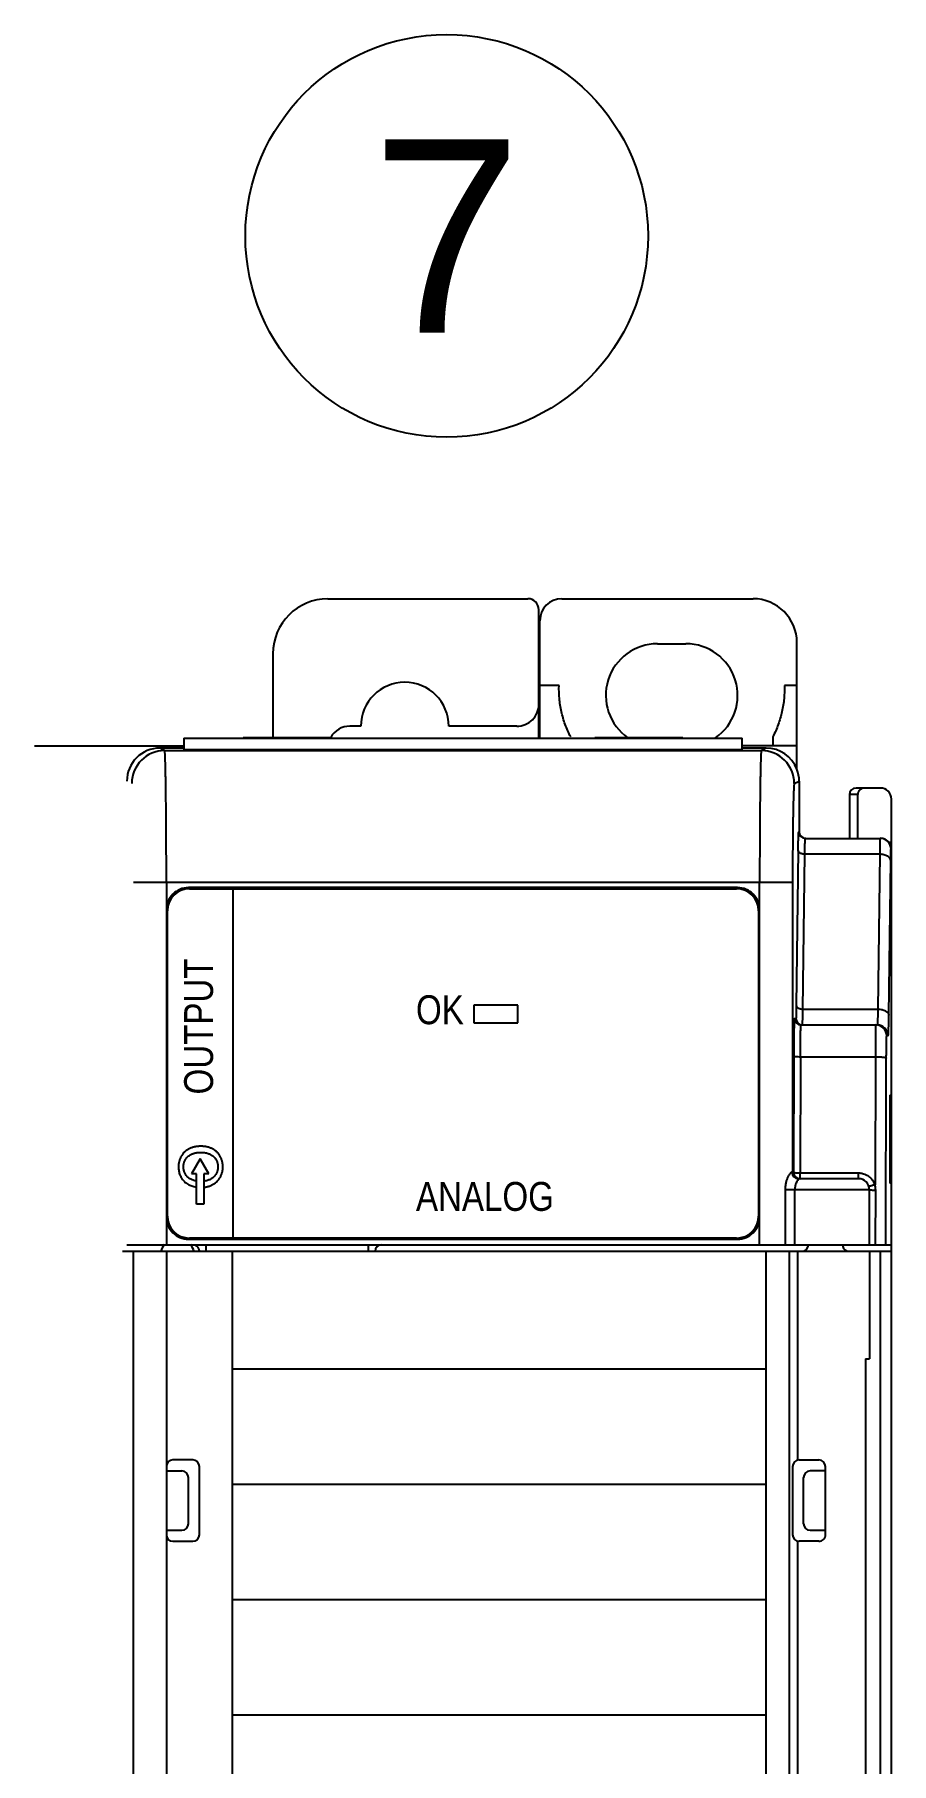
# Model space of a CAD drawing. Header units: inches. Extents: x -38 to 199, y -310 to 64.
# Drawn here: x 60.665 to 62.2, y 55.351 to 58.449 of the extents above; entities that cross this region are included whole.
import ezdxf
from ezdxf.enums import TextEntityAlignment as Align

# ---------------------------------------------------------------- set-up
doc = ezdxf.new("R2010")
doc.units = ezdxf.units.IN
doc.header["$MEASUREMENT"] = 0
for name, color, linetype in [('FREE-TEXT', 2, 'Continuous'), ('off-wire', 6, 'Continuous'), ('PLC', 7, 'Continuous')]:
    doc.layers.add(name, color=color, linetype=linetype)
doc.styles.add('HELVLS', font='arial.ttf')
doc.styles.get("Standard").update_dxf_attribs({"font": 'arial.ttf'})

# ---------------------------------------------------------------- blocks, each defined once
blk = doc.blocks.new('7GREEN')
at = {"layer": 'FREE-TEXT', "color": 3}
blk.add_circle((-4.363819952512586, -169.7406726630477), 0.3607803106678599, dxfattribs=at)
at = {"layer": 'PLC', "color": 3, "linetype": 'Continuous'}
for p, q in [((-4.57671680739054, -170.3908627016103), (-4.218449090790727, -170.3908627016103)), ((-4.198764051490571, -170.6394806266104), (-4.198764051490571, -170.4105477410104)), ((-4.157425468790734, -170.3908627016103), (-3.814905783790664, -170.3908627016103)), ((-4.196795547490638, -170.6394806266104), (-4.196795547490638, -170.4302327804104)), ((-3.986165626290585, -170.4715713630104), (-3.934984523890535, -170.4715713630104)), ((-3.736165626290585, -170.6964275247104), (-3.736165626290585, -170.4696028591104)), ((-4.675142004190775, -170.4892878985104), (-4.675142004190775, -170.6394806266104)), ((-4.162433173690715, -170.5463749832104), (-4.196795547490638, -170.5463749832104)), ((-3.736165626290585, -170.5463747837103), (-3.758712789590618, -170.5463747837103)), ((-4.517661689290662, -170.6192091583104), (-4.537346728590592, -170.6192091583104)), ((-4.238134130190701, -170.6192091583104), (-4.360181374290732, -170.6192091583104)), ((-5.102307358590679, -170.6546422292104), (-4.834590823090593, -170.6546422292104)), ((-4.869203116590597, -170.6629263027104), (-4.87789790939064, -170.6585792371104)), ((-4.834590823090593, -170.6585792371104), (-4.877896169190763, -170.6585792371104)), ((-4.869203116590597, -170.6629263027104), (-3.799978530490762, -170.6629263027104)), ((-4.834590823090593, -170.6409205552104), (-4.834590823090593, -170.6607414378103)), ((-4.834590823090593, -170.6409205552104), (-3.834590823090593, -170.6409205552104)), ((-4.834590823090593, -170.6607414378103), (-3.834590823090593, -170.6607414378103)), ((-4.728291610490714, -170.6394806266104), (-4.570811295590602, -170.6394806266104)), ((-4.098370350690629, -170.6394806266104), (-3.9408900356907, -170.6394806266104)), ((-3.834590823090593, -170.6607414378103), (-3.834590823090593, -170.6409205552104)), ((-3.736165626290585, -170.6546422292104), (-3.834590823090593, -170.6546422292104)), ((-3.791283736890591, -170.6585792371104), (-3.834590823090593, -170.6585792371104)), ((-3.791283736890591, -170.6585792371104), (-3.799978530490762, -170.6629263027104)), ((-3.779472712890538, -170.6384038816103), (-3.779472712890538, -170.6546422292104)), ((-3.740932406290767, -170.7219804578103), (-3.732228618390536, -170.7176276095104)), ((-3.732228618390536, -170.7176276095104), (-3.732228618390536, -170.8081930319104)), ((-3.586559327090754, -170.7300359300103), (-3.630260114490738, -170.7300359300103)), ((-4.866804627990632, -170.7525519906104), (-4.866891640490621, -170.7445428805104)), ((-3.802290628090532, -170.7445974543103), (-3.802377021090706, -170.7525519984104)), ((-3.642071138090614, -170.7418469536103), (-3.642071138090614, -170.8200027064104)), ((-3.627021298590762, -170.7418469536103), (-3.642071138090614, -170.7418469536103)), ((-3.627021298590762, -170.8200027064104), (-3.627021298590762, -170.7418469536103)), ((-3.56687428769078, -175.2052327804104), (-3.56687428769078, -170.7497209693104)), ((-3.802653052390724, -170.7839875175104), (-3.802742880490541, -170.7971801975103)), ((-4.86643195459078, -170.7982701073104), (-4.866438769890692, -170.7971800618103)), ((-4.866280894290639, -170.8274320958104), (-4.86643195459078, -170.7982701073104)), ((-3.732228618390536, -170.8081930319104), (-3.732892930590651, -170.8085252171104)), ((-3.721083705690717, -170.8203357366103), (-3.587225438290716, -170.8203357366103)), ((-3.586559327190571, -170.8200027064104), (-3.587225438290716, -170.8203357366103)), ((-3.733989524990648, -170.8421379498103), (-3.737280840390667, -171.1195587855103)), ((-3.725471616190589, -171.1261981311104), (-3.722180299390629, -170.8487773614104)), ((-3.587872146690643, -170.8487773614104), (-3.722180299390629, -170.8487773614104)), ((-3.587872146690643, -170.8487773614104), (-3.591163464790725, -171.1261981311104)), ((-3.56687428769078, -170.8278705756104), (-3.570814932790654, -170.8278705756104)), ((-3.56687428769078, -170.8396854972103), (-3.567543396990686, -170.8400200562104)), ((-3.571481421690578, -171.1372638000104), (-3.568190106090697, -170.8598429690104)), ((-3.743997856690612, -170.8991377806103), (-4.925183781990654, -170.8991377795104)), ((-4.866110460390701, -170.8991377803104), (-4.86611322289059, -171.5483430166104)), ((-3.842464838890692, -170.9085792371104), (-4.82671680739054, -170.9085792371104)), ((-4.824748303390606, -170.9105477410104), (-3.84443334279058, -170.9105477410104)), ((-3.8030639586907, -171.5483430166104), (-3.803067048090725, -170.8991377803104)), ((-3.743997856690612, -170.8991358981103), (-3.743997856690612, -171.4184217558104)), ((-4.864118382190782, -171.4971619142103), (-4.864118382190782, -170.9499178197103)), ((-3.805063264090677, -170.9499178197103), (-3.805063264090677, -171.4971619142103)), ((-4.314905783790664, -171.1192091583104), (-4.314905783790664, -171.1507052213103)), ((-4.236165626290585, -171.1192091583104), (-4.314905783790664, -171.1192091583104)), ((-4.236165626290585, -171.1507052213103), (-4.236165626290585, -171.1192091583104)), ((-3.725471616190589, -171.1261981311104), (-3.591163464790725, -171.1261981311104)), ((-4.314905783790664, -171.1507052213103), (-4.236165626290585, -171.1507052213103)), ((-3.740573365290629, -171.1428313151104), (-3.738048132390531, -171.1428313151104)), ((-3.728764157690648, -171.1546422292104), (-3.592385422090729, -171.1546422292104)), ((-3.726238892190622, -171.1546422292104), (-3.725943755590606, -171.1512546690104)), ((-3.725943755590606, -171.1512546690104), (-3.725678843990636, -171.1414157425104)), ((-3.594910688090749, -171.1546422292104), (-3.595135922990721, -171.1573370534104)), ((-3.57270340209061, -171.1743273848103), (-3.575228632590779, -171.1743273848103)), ((-3.57270340209061, -171.1743273848103), (-3.572347138090663, -171.1718300862103)), ((-3.741902879290592, -171.2099845351104), (-3.742334786990568, -171.4184217558104)), ((-3.730093655490691, -171.2114642836103), (-3.730525553790585, -171.4197266064103)), ((-3.730093655490691, -171.2114642836103), (-3.595694749490576, -171.2114642836103)), ((-3.595694749490576, -171.2114642836103), (-3.596166395290538, -171.4409012647104)), ((-3.576678867790633, -171.5483430163104), (-3.576012712190732, -171.2139304893104)), ((-3.569623116790581, -171.2806264812103), (-3.569623116790581, -171.4381067961103)), ((-3.569623116790581, -171.2806264812103), (-3.568248702290703, -171.2806264812103)), ((-3.568248702290703, -171.4381067961103), (-3.568248702290703, -171.2806264812103)), ((-4.805497253728618, -171.3944573815357), (-4.821152255569359, -171.4215726401716)), ((-4.789842251723485, -171.4215726401716), (-4.805497253728618, -171.3944573815357)), ((-4.812116042349771, -171.4215726401716), (-4.821152255569359, -171.4215726401716)), ((-4.812116042349771, -171.4341708704018), (-4.812117805393655, -171.4341707549225)), ((-4.812116042349771, -171.4756865323479), (-4.812116042349771, -171.4215726401716)), ((-4.789842251723485, -171.4215726401716), (-4.798878464943073, -171.4215726401716)), ((-4.798878464943073, -171.4215726401716), (-4.798878464943073, -171.4756865323479)), ((-4.798875627862571, -171.4345186494969), (-4.798878464943073, -171.4345187830282)), ((-3.745137001690637, -171.4184217567104), (-3.742334786990568, -171.4184217558104)), ((-3.73355581999067, -171.4302327804104), (-3.735416300190764, -171.4331617522104)), ((-3.625929405790657, -171.4302327804104), (-3.73355581999067, -171.4302327804104)), ((-3.73052553099069, -171.4302327804104), (-3.73052553099069, -171.4197266050104)), ((-3.73052553099069, -171.4197266050104), (-3.625929405790657, -171.4197266050104)), ((-3.625929405790657, -171.4302327804104), (-3.625929405790657, -171.4197266050104)), ((-3.568248702290703, -171.4381067961103), (-3.569623116790581, -171.4381067961103)), ((-4.812126695909683, -171.4451336136785), (-4.812116042349771, -171.4451343092171)), ((-4.798878464943073, -171.4454382537855), (-4.798875566047627, -171.4454381001177)), ((-3.757443610490782, -171.4499275732104), (-3.757443610490782, -171.5483430166104)), ((-3.606244366390683, -171.4499178197103), (-3.757442654990655, -171.4499178198104)), ((-3.740069837590681, -171.5483430166104), (-3.740069837590681, -171.4499178197103)), ((-3.606244366390683, -171.5483430166104), (-3.606244366390683, -171.4499178197103)), ((-3.595157506790656, -171.5483430166104), (-3.595090596890714, -171.4511930709103)), ((-4.798878464943073, -171.4756865323479), (-4.812116042349771, -171.4756865323479)), ((-4.944827043590749, -171.5601540402104), (-3.56687428769078, -171.5601540402104)), ((-4.936953027890695, -171.5483430166104), (-3.56687428769078, -171.5483430166104)), ((-4.866086885990626, -171.5601540402104), (-4.866086885890581, -175.2781261534104)), ((-4.82671680739054, -171.5385004969104), (-3.842464838890692, -171.5385004969104)), ((-3.84443334279058, -171.5365319930104), (-4.824748303390606, -171.5365319930104)), ((-4.79522074439069, -171.5483430166104), (-4.79522074439069, -171.5601540402104)), ((-4.503882161690626, -171.5601540402104), (-4.503882161690626, -171.5483430166104)), ((-3.791283736490641, -175.0444060087103), (-3.791283736490641, -171.5601540402104)), ((-3.750092006090654, -171.5601540402104), (-3.750092006090654, -175.0444060087103)), ((-3.734435946590565, -171.9343780066104), (-3.734435946590565, -171.5601540402104)), ((-3.606244366390683, -171.5601540402104), (-3.606244366390683, -171.7530674260104)), ((-3.586559327090754, -175.1270831741103), (-3.586559326990709, -171.5601540402104)), ((-3.613340809290776, -171.7530674260104), (-3.613340809290776, -174.9656658512104)), ((-3.613340809290776, -171.7530674260104), (-3.606244366390683, -171.7530674260104)), ((-4.818842791590669, -171.9341697882104), (-4.854275862490567, -171.9341697882104)), ((-3.732228618390536, -171.9341697882104), (-3.696795547490638, -171.9341697882104)), ((-4.86608688609067, -171.9538548276104), (-4.838527830990643, -171.9538548276104)), ((-4.82671680739054, -172.0483430166104), (-4.82671680739054, -171.9656658512104)), ((-4.807031767990566, -172.0680280560103), (-4.807031767990566, -171.9459808119103)), ((-3.744039641990639, -171.9459808119103), (-3.744039641990639, -172.0680280560103)), ((-3.72435460269071, -172.0483430166104), (-3.72435460269071, -171.9656658512104)), ((-3.684984523890535, -171.9538548276104), (-3.712543578990562, -171.9538548276104)), ((-3.684984523890535, -172.0680268268104), (-3.684984523890535, -171.9459812036104)), ((-4.86608688609067, -172.0601540402104), (-4.838527830990643, -172.0601540402104)), ((-3.712543578990562, -172.0601540402104), (-3.684984523890535, -172.0601540402104)), ((-4.854275862490567, -172.0798390796103), (-4.818842791590669, -172.0798390796103)), ((-3.734435946590565, -173.2414646208103), (-3.734435946590565, -172.0796310120104)), ((-3.696795547490638, -172.0798390796103), (-3.732228618390536, -172.0798390796103))]:
    blk.add_line(p, q, dxfattribs=at)
at = {"layer": 'PLC', "color": 3}
for p, q in [((-4.746348093134429, -171.5385004968604), (-4.746348093134429, -170.9085792370604)), ((-4.748316597034318, -171.7707839614937), (-3.791283736490641, -171.7707839614937)), ((-4.748316597034318, -171.9774768748771), (-3.791283736490641, -171.9774768748771)), ((-4.748316597034318, -172.1841697882604), (-3.791283736490641, -172.1841697882604)), ((-4.748316597034318, -172.3908627016438), (-3.791283736490641, -172.3908627016438))]:
    blk.add_line(p, q, dxfattribs=at)
blk.add_lwpolyline([(-4.925142004190775, -171.5601540402104), (-4.748316597034318, -171.5601540402104), (-4.748316597034318, -175.2845634890103), (-4.925142004190775, -175.2845634890103)], close=True, dxfattribs=at)
at = {"layer": 'PLC', "color": 3, "linetype": 'Continuous'}
for centre, radius, start, end in [((-4.57671680739054, -170.4892878985104), 0.0984251969, 90.00000000169358, 179.9999999982999), ((-4.218449090790727, -170.4105477410104), 0.0196850394, 0, 89.99999999880147), ((-4.157425468790734, -170.4302327804104), 0.0393700787, 90.00000000149815, 179.9999999994007), ((-3.814905783790664, -170.4696028591104), 0.0787401575, 0, 89.99999999859303), ((-3.986165626290585, -170.5640910481104), 0.092519685, 90.00000000169358, 235.1773186525003), ((-3.934984523890535, -170.5640910481104), 0.092519685, 304.8225341499933, 89.99999999829339), ((-4.438921531790584, -170.6192091583104), 0.0787401575, 0, 180), ((-4.238134130190701, -170.5798390796103), 0.0393700787, 269.9999999923007, 0), ((-4.537346728590592, -170.6585792371104), 0.0393700787, 90.00000000119856, 150.7507416959033), ((-4.877902295490685, -170.7176302980104), 0.059049995, 89.99405578070542, 179.9962750040974), ((-4.869189417190682, -170.7219854972103), 0.0590585313, 90.0132898187974, 179.9940682167024), ((-3.799992538390597, -170.7219851870103), 0.0590585307, 0.005211541599741389, 89.98641005939561), ((-3.630260114490738, -170.7418469536103), 0.0118110236, 90, 180), ((-3.586559327090754, -170.7497209693104), 0.0196850394, 0, 89.99999999880147), ((-16.22975081519076, -170.8680202482104), 11.3635328561, 0.3571838122977769, 0.5822095793020992), ((6.278356763909414, -170.8567886096104), 10.0812726833, 179.407572386703, 179.5862395841987), ((12.7371972443093, -170.8978905247104), 16.5402467304, 179.6511350495008, 180.0043205218992), ((-3.721080808490569, -170.8085236148104), 0.0118121221, 180.0076402452014, 269.9859463846933), ((-3.587230382390544, -170.8400224739104), 0.0196868699, 0.007079459898258749, 89.98561083289336), ((-22.17406063299063, -170.8991730576104), 17.3079284216, 0.0001167804024233833, 0.2374903570999426), ((-4.82671680739054, -170.9479493158103), 0.0393700787, 90.00000000149815, 180.2046148013981), ((-4.824748303390606, -170.9499178197103), 0.0393700787, 90.00000000149815, 179.9999999985018), ((-3.84443334279058, -170.9499178197103), 0.0393700787, 5.015607510480707e-10, 89.99999999850183), ((-3.842464838890692, -170.9479493158103), 0.0393700787, 359.7571622258995, 89.99999999850183), ((-5.313681742990639, -171.1121806925104), 1.5882719841, 358.9453068501993, 359.4943243322004), ((-3.728763168790692, -171.1428320813104), 0.0118101755, 179.9962829498033, 269.9952019069013), ((-3.72623870619077, -171.1428338375104), 0.0118083916, 180.0785304661979, 269.9990981455937), ((-3.594916929090687, -171.1743278638104), 0.0196878379, 0.001394028402404946, 89.92260597720305), ((-3.592387007090565, -171.1743258554104), 0.0196836263, 359.9955482070021, 89.99538644590147), ((-3.732184721590556, -171.4185137750104), 0.0117190062, 179.9922629470003, 269.9792908483983), ((-3.730525412690668, -171.4184244682103), 0.0118083122, 179.9992762065975, 269.9976813588001), ((-3.625929405790657, -171.4499178197103), 0.0196850394, 6.720262686445384e-08, 89.99999999989578), ((-3.625565934490623, -171.4514091415103), 0.0312209606, 19.66772161339547, 37.41355929210342), ((-4.82671680739054, -171.4991304182104), 0.0393700787, 179.7697247161974, 269.9999999985018), ((-4.824748303390606, -171.4971619142103), 0.0393700787, 180.0000000014981, 269.9999999985018), ((-3.84443334279058, -171.4971619142103), 0.0393700787, 270.0000000014982, 359.9999999994985), ((-3.842464838890692, -171.4991304182104), 0.0393700787, 270.0000000014982, 0.2818601924004658), ((-4.846401846790741, -171.5667977410104), 0.030265748, 141.8481181839997, 167.3196165070986), ((-4.846401846790741, -171.5667977410104), 0.030265748, 12.68038349290141, 38.15188181589875), ((-4.818842791590669, -171.5601540402104), 0.0118110236, 0, 67.49999999969938), ((-4.480260114490648, -171.5601540402104), 0.0118110236, 90.00000000040386, 180), ((-3.727307358590679, -171.5483430166104), 0.0118110236, 270, 0), ((-3.642661689290662, -171.5483430166104), 0.0118110236, 180, 247.5000000000932), ((-4.854275862490567, -171.9459808119103), 0.0118110236, 90.00000000119856, 179.9897940559001), ((-4.818842791590669, -171.9459808119103), 0.0118110236, 1.19853478172526e-09, 89.99999999880147), ((-3.732228618390536, -171.9459808119103), 0.0118110236, 90, 180), ((-3.696795547490638, -171.9459808119103), 0.0118110236, 0, 90), ((-4.838527830990643, -171.9656658512104), 0.0118110236, 1.19853478172526e-09, 89.99999999880147), ((-3.712543578990562, -171.9656658512104), 0.0118110236, 90.00000000119856, 179.9999999988015), ((-4.838527830990643, -172.0483430166104), 0.0118110236, 270.0000000011985, 359.9999999988015), ((-3.712543578990562, -172.0483430166104), 0.0118110236, 180.0000000011985, 269.9999999988015), ((-4.854275862490567, -172.0680280560103), 0.0118110236, 180.0095304356999, 269.9999999988015), ((-4.818842791590669, -172.0680280560103), 0.0118110236, 270.0000000011985, 359.9999999988015), ((-3.732228618390536, -172.0680280560103), 0.0118110236, 180, 270), ((-3.696795547490638, -172.0680280560103), 0.0118110236, 270, 0.005962838298021563)]:
    blk.add_arc(centre, radius, start, end, dxfattribs=at)
for centre, major_axis, ratio, start_param, end_param in [((-3.791292732290685, -170.7176366039104), (0.0528313652, 0.0264136708), 0.9998096356, -0.0963612626, 1.1071030282), ((-3.791292732290685, -170.7176366039104), (-0.0528313652, -0.0264136708), 0.9998096356, 2.6780516534, 3.0452313909), ((-3.615208475890768, -170.7418469536103), (0.0118128228, 0), 0.9998476951999999, 7.853981634, 9.424777961), ((-3.720415795590725, -170.8081912330103), (0.010566273, 0.005282734200000001), 0.9998096356, 2.6780516537, 4.2486956811), ((-3.586562325690693, -170.8396884953104), (-0.017610455, -0.0088045569), 0.9998096356, 3.321809853, 4.2486956811), ((-3.586562325690693, -170.8396884953104), (0.017610455, 0.0088045569), 0.9998096356, -0.4635410002000001, 0.1802171995)]:
    blk.add_ellipse(centre, major_axis=major_axis, ratio=ratio, start_param=start_param, end_param=end_param, dxfattribs=at)
for points, knots in [([(-4.141619377190636, -170.6384116393103), (-4.143517962490705, -170.6348212833103), (-4.147035922390614, -170.6275288202104), (-4.151520548190774, -170.6162967944103), (-4.155250042390662, -170.6048869925104), (-4.15825556869072, -170.5933432626103), (-4.160508038990656, -170.5816866562103), (-4.162479317590623, -170.5660581204104), (-4.162779419490562, -170.5542207204104), (-4.16243318089073, -170.5463746534103)], [0, 0, 0, 0, 0.1277077702, 0.2543284432, 0.3800262477, 0.5049115654, 0.6291772265, 0.7530483659, 1, 1, 1, 1]), ([(-3.758712785490616, -170.5463745946104), (-3.758359727990637, -170.5542207247104), (-3.758649125390775, -170.5660591671103), (-3.760616710890645, -170.5816890804103), (-3.76287269259069, -170.5933458885104), (-3.765884492590658, -170.6048891497104), (-3.7696200575906, -170.6162983151104), (-3.774110185090649, -170.6275295419103), (-3.777631522090587, -170.6348213082103), (-3.779531725090692, -170.6384112905104)], [0, 0, 0, 0, 0.2469442687, 0.3708093364, 0.4950728795, 0.6199616850999999, 0.7456643723, 0.872288602, 1, 1, 1, 1]), ([(-4.866891640490621, -170.7445428805104), (-4.866959952290699, -170.7385289230103), (-4.867069657290585, -170.7297464387103), (-4.867237556090686, -170.7183656208103), (-4.867365506690703, -170.7105771084103), (-4.867498582790631, -170.7033191019103), (-4.86763634309068, -170.6966114077104), (-4.867778343390682, -170.6904729890103), (-4.867924177690611, -170.6849217602104), (-4.868073366390718, -170.6799733471104), (-4.868225352890704, -170.6756410430104), (-4.868359122890752, -170.6724214888104), (-4.868469280890622, -170.6701630105104), (-4.868548491790762, -170.6687100418104), (-4.868628054890678, -170.6674194268104), (-4.868707826590708, -170.6662918495103), (-4.868787690490763, -170.6653278472104), (-4.868867263090578, -170.6645277620104), (-4.868946502590688, -170.6638922368104), (-4.869016189690683, -170.6634657310103), (-4.869075284990686, -170.6632083973103), (-4.86911496159064, -170.6630756673104), (-4.869153418690757, -170.6629841100104), (-4.86918559989067, -170.6629380367103), (-4.869203116590597, -170.6629263027104)], [0, 0, 0, 0, 0.2208484954, 0.322519983, 0.4179522364, 0.5068833386, 0.5890806789, 0.6643124017, 0.7323478354999999, 0.7929933304000001, 0.8461015059999999, 0.8915284642, 0.9113168657999999, 0.9291317246999999, 0.9449607358, 0.9587981668000001, 0.9706392072, 0.9804800095999999, 0.9883186809000001, 0.9941579818999999, 0.9963326954, 0.9980173109, 0.9992258029000001, 1, 1, 1, 1]), ([(-3.799978530490762, -170.6629263027104), (-3.799996054990743, -170.6629380420104), (-3.800028248090712, -170.6629841440104), (-3.800066718090648, -170.6630757560104), (-3.800106408490592, -170.6632085717104), (-3.800165525290595, -170.6634660775104), (-3.800235237190691, -170.6638928733104), (-3.800314504790776, -170.6645288347104), (-3.800394105590613, -170.6653294742104), (-3.800473997690688, -170.6662941479103), (-3.80055379719056, -170.6674225134103), (-3.800633387690596, -170.6687140325104), (-3.800712625590677, -170.6701680196104), (-3.800822820590611, -170.6724280784103), (-3.800956634190698, -170.6756498789103), (-3.80110866849077, -170.6799851959104), (-3.801257901790677, -170.6849370344104), (-3.801403776690677, -170.6904920802103), (-3.801545813790653, -170.6966346835104), (-3.801683606390725, -170.7033469043104), (-3.801816709690684, -170.7106097581103), (-3.801944681890745, -170.7184034094104), (-3.802112602190618, -170.7297915685103), (-3.802222314890741, -170.7385796763103), (-3.802290628090532, -170.7445974543103)], [0, 0, 0, 0, 0.0007740291, 0.0019823994, 0.0036669331, 0.005841599300000001, 0.0116808975, 0.0195196773, 0.0293606918, 0.041202043, 0.0550398791, 0.0708693864, 0.08868482300000001, 0.1084738509, 0.1539021683, 0.2070117936, 0.2676587679, 0.335695604, 0.4109283757, 0.4931262932, 0.5820574055, 0.6774889819, 0.7791587524, 1, 1, 1, 1]), ([(-3.740932406290767, -170.7219804578103), (-3.740967517190711, -170.7219981708104), (-3.741028044590621, -170.7220998932104), (-3.741096273590756, -170.7222968113103), (-3.741168842590696, -170.7226022895104), (-3.741241565990777, -170.7230083587103), (-3.741315212190557, -170.7235200121104), (-3.741388896190756, -170.7241354371104), (-3.741462623990628, -170.7248551239104), (-3.741566746190756, -170.7260216920104), (-3.741692668390669, -170.7277381395104), (-3.741835532690629, -170.7301041984103), (-3.741976740090649, -170.7328731650103), (-3.742115847790728, -170.7360375747104), (-3.742252367690753, -170.7395898155104), (-3.742385876090566, -170.7435214907104), (-3.74251605069071, -170.7478231710104), (-3.742690904990695, -170.7542683513103), (-3.742895539190613, -170.7631683138104), (-3.743115191890638, -170.7747996573104), (-3.74331463699059, -170.7876179608104), (-3.743491542990569, -170.8014992610103), (-3.743644405490613, -170.8163095445103), (-3.743771650990539, -170.8319065540104), (-3.743872046790557, -170.8481451862103), (-3.743969299990567, -170.8706262290103), (-3.7439978655907, -170.8876782985104), (-3.743997856690612, -170.8991358981103)], [0, 0, 0, 0, 0.0006655441, 0.0018510884, 0.003603316, 0.0059340725, 0.0088473211, 0.0123443509, 0.0164253041, 0.0210897512, 0.0321655171, 0.04555048019999999, 0.0612049303, 0.0790873416, 0.0991558191, 0.121366572, 0.1456645097, 0.1719899027, 0.2304836847, 0.296325108, 0.3688714613, 0.4474443596, 0.5312686625999999, 0.6195312833, 0.7114140662, 0.8060935543000001, 1, 1, 1, 1]), ([(-3.733989524990648, -170.8421379498103), (-3.73396057069067, -170.8396973437103), (-3.733898697990753, -170.8350566080104), (-3.733803224690746, -170.8294186049104), (-3.733718601190731, -170.8252970608104), (-3.733654251290545, -170.8225276022104), (-3.733587214990621, -170.8199869909104), (-3.733517755890716, -170.8176840308104), (-3.733446116590585, -170.8156268113104), (-3.73337267369061, -170.8138225458104), (-3.733297747890674, -170.8122777475104), (-3.733231333690583, -170.8111555693104), (-3.733176111390776, -170.8103923080104), (-3.73313692029069, -170.8099217362104), (-3.733097665790638, -170.8095198772104), (-3.733058430390656, -170.8091862714103), (-3.73301955189072, -170.8089229362104), (-3.732981151690637, -170.8087250783103), (-3.732944704490592, -170.8086019705104), (-3.732913307090712, -170.8085353952104), (-3.732892930590651, -170.8085252171104)], [0, 0, 0, 0, 0.2175453959, 0.4136626045, 0.5025830486999999, 0.584973769, 0.6605694387, 0.7291049393000001, 0.7903282452, 0.8440388829000001, 0.8900499824, 0.9281762758, 0.9442284084, 0.958257591, 0.9702583283, 0.9802265013, 0.9881607931999999, 0.9940665781999999, 0.9979698873, 1, 1, 1, 1]), ([(-3.722180299390629, -170.8487773614104), (-3.72215138199067, -170.8467149514104), (-3.722089228390587, -170.8427903303103), (-3.721977135790667, -170.8372372367104), (-3.721869873790638, -170.8330289107104), (-3.72177650949061, -170.8300324473104), (-3.72170714319077, -170.8280835055103), (-3.721635725490614, -170.8263428913103), (-3.721562513390609, -170.8248167623103), (-3.721487850390758, -170.8235107771104), (-3.721411973490603, -170.8224295807104), (-3.721344550090635, -170.8216708454104), (-3.721288026390766, -170.8211791465104), (-3.721248785790749, -170.8208964584104), (-3.721210124090703, -170.8206728549104), (-3.721171318090683, -170.8205050963104), (-3.721135457090668, -170.8203990983104), (-3.721102657990741, -170.8203437507103), (-3.721083705690717, -170.8203357366103)], [0, 0, 0, 0, 0.2171534504, 0.4132375549, 0.5847512348, 0.6603497541, 0.7288597856999999, 0.7900665056, 0.8437558099, 0.8897155887999999, 0.9277816636, 0.9578657155, 0.969892036, 0.9798983134, 0.9878818289, 0.9938489489, 0.997833637, 1, 1, 1, 1]), ([(-3.587225438290716, -170.8203357366103), (-3.587230826590712, -170.8203396329104), (-3.587240095590687, -170.8203556801103), (-3.587257842090594, -170.8204061481104), (-3.587277333590691, -170.8205081471103), (-3.587300078890621, -170.8206732384103), (-3.587322846890629, -170.8208974515104), (-3.587345963190728, -170.8211796822104), (-3.58736904989064, -170.8215200191104), (-3.587392118490698, -170.8219180228103), (-3.587424619890726, -170.8225631088104), (-3.587463757390651, -170.8235113473104), (-3.587507817990627, -170.8248171966104), (-3.587550974090618, -170.8263432889104), (-3.587593093290707, -170.8280839072104), (-3.587633994390671, -170.8300328873104), (-3.58767353539065, -170.8321840414104), (-3.587711565790642, -170.8345303880104), (-3.587761668990652, -170.8380210344104), (-3.587818405090729, -170.8427908230103), (-3.587855084090734, -170.8467151499103), (-3.587872146690643, -170.8487773614104)], [0, 0, 0, 0, 0.0007008906, 0.001864115, 0.0056899066, 0.0115564305, 0.0194692614, 0.0294234998, 0.0414109351, 0.05542198349999999, 0.07144639059999999, 0.1094924698, 0.1554558544, 0.2091686962, 0.2704159463, 0.3389813687, 0.4146484759, 0.4971992973, 0.5863334591, 0.7826224223999999, 1, 1, 1, 1]), ([(-3.722180299090724, -170.8487773612104), (-3.722941249990754, -170.8487711861104), (-3.724447714290591, -170.8486759217104), (-3.72663249069069, -170.8482965664103), (-3.728654641290632, -170.8476871820104), (-3.73043950849069, -170.8468747991104), (-3.731924134290693, -170.8458833514104), (-3.733058759990627, -170.8447431467104), (-3.733786832790656, -170.8434822370103), (-3.733978346290542, -170.8425734129104), (-3.733989524090703, -170.8421379827104)], [0, 0, 0, 0, 0.1553850924, 0.3075114086, 0.4518483486, 0.5854785342000001, 0.7065063433, 0.8145201501, 0.9110594112999999, 1, 1, 1, 1]), ([(-3.568190105390613, -170.8598429997104), (-3.568208728990612, -170.8591174844104), (-3.568527031990698, -170.8576034358103), (-3.569739747290669, -170.8555033174104), (-3.571628610490734, -170.8536037130103), (-3.574101565090587, -170.8519512014103), (-3.577076371190742, -170.8505962979103), (-3.580448280790733, -170.8495794732104), (-3.584091581590656, -170.8489469518104), (-3.586603571290652, -170.8487876558104), (-3.587872147190637, -170.8487773613103)], [0, 0, 0, 0, 0.0889152747, 0.1853800981, 0.2932948926, 0.414254065, 0.5479070475, 0.6923380049, 0.8445762042, 1, 1, 1, 1]), ([(-3.568190106090697, -170.8598429690104), (-3.568173095790598, -170.8584056970104), (-3.568136640690682, -170.8556706006103), (-3.568070967090762, -170.8518004848104), (-3.568007925390702, -170.8488674459104), (-3.567952835090637, -170.8467789607104), (-3.567911850290557, -170.8454205975104), (-3.567869619590738, -170.8442074439104), (-3.567826315390676, -170.8431437994103), (-3.567782166790721, -170.8422336086104), (-3.567737318790705, -170.8414801056103), (-3.567697497990594, -170.8409512704104), (-3.567664086790728, -170.8406085025103), (-3.567640953590626, -170.8404114265104), (-3.567618028390598, -170.8402557092104), (-3.567595409390606, -170.8401385978103), (-3.567573891590655, -170.8400656498104), (-3.567555440390606, -170.8400261577103), (-3.567543396990686, -170.8400200562104)], [0, 0, 0, 0, 0.2172349163, 0.4134000035, 0.5849864021, 0.6606147304, 0.7291488998000001, 0.7903732639, 0.8440726847, 0.8900337009999999, 0.928091309, 0.9581559531, 0.9701671725, 0.980153398, 0.988109672, 0.994037677, 0.9979595859, 1, 1, 1, 1]), ([(-3.737280840390667, -171.1195587855103), (-3.737301033190533, -171.1212605783104), (-3.737344256890765, -171.1244971866104), (-3.737422105090673, -171.1290736110103), (-3.737496879390619, -171.1325375138103), (-3.737562299090541, -171.1349996654104), (-3.737610942090669, -171.1365971327103), (-3.737661069190608, -171.1380206861104), (-3.737712461890624, -171.1392651867104), (-3.737764860990637, -171.1403259421104), (-3.737818011590662, -171.1411990579104), (-3.737865360890737, -171.1418080930104), (-3.737904940590624, -171.1421990609103), (-3.737932650190714, -171.1424206955104), (-3.73795881209071, -171.1425923473104), (-3.737987415790712, -171.1427190958103), (-3.738008571590626, -171.1427918735104), (-3.73803562429066, -171.1428313084103), (-3.738048132390531, -171.1428313151104)], [0, 0, 0, 0, 0.2190387561, 0.4165926201, 0.5890767076, 0.6649496112, 0.7335864536, 0.7947679696, 0.848275442, 0.8938919203, 0.9314500831, 0.9608602166, 0.9724863926999999, 0.9820496054000001, 0.9895461186, 0.9949810806, 0.9983901786, 1, 1, 1, 1]), ([(-3.737280841190568, -171.1195587525103), (-3.737269666790553, -171.1199940501103), (-3.73707873749072, -171.1209024565104), (-3.736351103790639, -171.1221624926104), (-3.735217802590569, -171.1233022387104), (-3.73373404849076, -171.1242937889103), (-3.731949149990669, -171.1251067521104), (-3.72992597759071, -171.1257168513104), (-3.727739973490543, -171.1260963684103), (-3.726232765290661, -171.1261919542104), (-3.725471616190589, -171.1261981310104)], [0, 0, 0, 0, 0.0889128925, 0.1853735467, 0.2932878452, 0.4142479815, 0.5479021197, 0.6923350285, 0.8445755026, 1, 1, 1, 1]), ([(-3.591163464790725, -171.1261981310104), (-3.591195624190732, -171.1282782460104), (-3.591264781990731, -171.1322344454104), (-3.591389676890685, -171.1378282362103), (-3.591509275690669, -171.1420621203104), (-3.591613438790546, -171.1450714668104), (-3.591690765890689, -171.1470239659104), (-3.591770368290554, -171.1487638509103), (-3.59185193819053, -171.1502848898103), (-3.591935116290642, -171.1515812132104), (-3.592019510490672, -171.1526485100104), (-3.592103955590574, -171.1534829237104), (-3.592180017390774, -171.1540323061104), (-3.592243685190624, -171.1543515780104), (-3.592288551390766, -171.1545050257104), (-3.592324675190639, -171.1545993595104), (-3.592367391190692, -171.1546422205104), (-3.592385422790585, -171.1546422292104)], [0, 0, 0, 0, 0.2188454539, 0.4162373114, 0.588587575, 0.6644055132, 0.7329964763, 0.79414203, 0.8476246793000001, 0.8932293589, 0.9307920346999999, 0.9602298389, 0.9814820322, 0.9890344401000001, 0.9945535427, 0.9981031467, 1, 1, 1, 1]), ([(-3.59116346429073, -171.1261981312103), (-3.589895184490615, -171.1262084233103), (-3.58738433129065, -171.1263672458103), (-3.583742954190711, -171.1269995041104), (-3.580372674190585, -171.1280151447104), (-3.577397966390663, -171.1293691568104), (-3.574923666490577, -171.1310215642104), (-3.573032654790723, -171.1329218688104), (-3.571819212690571, -171.1350233625104), (-3.571500051090652, -171.1365380570104), (-3.571481422390661, -171.1372637696104)], [0, 0, 0, 0, 0.1553885042, 0.3075213061, 0.4518584541, 0.5854847968, 0.7065100572, 0.8145222886, 0.9110599839, 1, 1, 1, 1]), ([(-3.740573365290629, -171.1428313151104), (-3.740585372590658, -171.1428313127104), (-3.740614021890678, -171.1428586370104), (-3.74065570079074, -171.1429630325104), (-3.740707831490681, -171.1431960065104), (-3.74076316399055, -171.1435861867104), (-3.740821226990647, -171.1441327073104), (-3.740879019490649, -171.1448314387104), (-3.740936857290535, -171.1456829379104), (-3.740994087490662, -171.1466853171104), (-3.741050617190695, -171.1478367649104), (-3.741106285390742, -171.1491345716104), (-3.741182655490547, -171.1511490108104), (-3.741273137390635, -171.1540106394103), (-3.741372265190648, -171.1578402091104), (-3.741465274190659, -171.1621732025104), (-3.741551416890616, -171.1669735114103), (-3.741629781290612, -171.1722019235103), (-3.741699676890676, -171.1778169905103), (-3.741760602090608, -171.1837750343103), (-3.741811966990781, -171.1900290268104), (-3.741867710090673, -171.1987985980104), (-3.741892939690615, -171.2054778822104), (-3.741902879290592, -171.2099845351104)], [0, 0, 0, 0, 0.0005359723999999999, 0.0015219135, 0.0051372259, 0.0110235728, 0.0191902686, 0.0296301895, 0.0423315913, 0.0572802934, 0.07444732150000001, 0.09378970619999999, 0.1152636424, 0.164430082, 0.2215869241, 0.2862607881, 0.3578859475, 0.4358924634, 0.5196673402, 0.6085448834, 0.7018553814, 0.7988360426000001, 1, 1, 1, 1]), ([(-3.730093655490691, -171.2114642836103), (-3.73008372109075, -171.2076510365104), (-3.730050581190653, -171.2002307433104), (-3.729973597290609, -171.1911257330104), (-3.729890481890607, -171.1842458750103), (-3.729820585690732, -171.1794941767104), (-3.729742211690564, -171.1750696745104), (-3.729656052790688, -171.1710075511104), (-3.729563022790671, -171.1673409897104), (-3.729463873090708, -171.1641005634103), (-3.729373366390746, -171.1616793073104), (-3.729296985190558, -171.1599749789103), (-3.729241310590623, -171.1588769396104), (-3.729184784590643, -171.1579027066103), (-3.729127551790725, -171.1570545651103), (-3.729069762890731, -171.1563341170104), (-3.729011867290637, -171.1557428139104), (-3.728954072790657, -171.1552805233104), (-3.728898019690632, -171.1549495865104), (-3.728846826690642, -171.1547529527104), (-3.728803470890625, -171.1546634704104), (-3.728775642890696, -171.1546422282104), (-3.728764157690648, -171.1546422292104)], [0, 0, 0, 0, 0.2011001187, 0.3913272826, 0.4801869667, 0.5639497247, 0.6419446548, 0.7135583922, 0.7782218556999999, 0.8353698195999999, 0.8845280731, 0.9059993395999999, 0.9253408538, 0.9425095323999999, 0.9574629873, 0.9701713331, 0.9806211962000001, 0.9888027145999999, 0.9947124099, 0.9983692498000001, 0.9993943043000001, 1, 1, 1, 1]), ([(-3.595135922990721, -171.1573370534104), (-3.595181175690641, -171.1584421673103), (-3.595258703490572, -171.1610621183104), (-3.595354330090686, -171.1655758331103), (-3.59544185729078, -171.1712150896104), (-3.59555203539071, -171.1806265541104), (-3.595648884390584, -171.1941554788103), (-3.595685487090577, -171.2054534364104), (-3.595694749490576, -171.2114642836103)], [0, 0, 0, 0, 0.061297047, 0.1452555887, 0.2502076491, 0.373861994, 0.6668767747, 1, 1, 1, 1]), ([(-3.572347138090663, -171.1718300862103), (-3.572295537590662, -171.1710959329104), (-3.572201289690611, -171.1694052587104), (-3.572021892590556, -171.1651709891104), (-3.571827216290558, -171.1583554278104), (-3.571630137490729, -171.1485239656104), (-3.571528547090566, -171.1412360662104), (-3.571481421690578, -171.1372638000104)], [0, 0, 0, 0, 0.0638493059, 0.1468918287, 0.3676747593, 0.6553579695, 1, 1, 1, 1]), ([(-3.576012712190732, -171.2139304893104), (-3.576006933490589, -171.2112753691104), (-3.575987324890548, -171.2061035050103), (-3.575941917190676, -171.1997565586104), (-3.57589284159053, -171.1949581347104), (-3.57585154689059, -171.1916462669104), (-3.575805348090626, -171.1885639547104), (-3.57575462959062, -171.1857348815104), (-3.575699762290697, -171.1831811440104), (-3.57564128349054, -171.1809229161104), (-3.575587976190718, -171.1792342644104), (-3.575542942490756, -171.1780449926104), (-3.575510106090633, -171.1772793652103), (-3.575476719990775, -171.1766006533104), (-3.575442932090709, -171.1760100630104), (-3.57540882059061, -171.1755082398104), (-3.575374740790721, -171.1750961967103), (-3.575340520690588, -171.1747736765104), (-3.575307879590582, -171.1745432505104), (-3.575277183690559, -171.1744054954104), (-3.575252582490748, -171.1743437310104), (-3.575235744490556, -171.1743274450104), (-3.575228632590779, -171.1743273848103)], [0, 0, 0, 0, 0.2009644442, 0.3914563777, 0.4804065172999999, 0.5641721324, 0.6421483002, 0.7137302393000001, 0.7783365125, 0.8354827751, 0.8847104396, 0.9062117724, 0.9255619776, 0.9427133216, 0.957644081, 0.9703374817, 0.9807775879, 0.9889502529, 0.9948459268000001, 0.9984713937999999, 0.9994616884, 1, 1, 1, 1]), ([(-3.741902875990718, -171.2099845590104), (-3.741895492190679, -171.2100379599103), (-3.741818590790672, -171.2101566769104), (-3.741618157890571, -171.2102913203104), (-3.741318913090709, -171.2104276080104), (-3.740916695690657, -171.2105590665104), (-3.740413819390596, -171.2106865071104), (-3.739558271290662, -171.2108595786103), (-3.738275006890717, -171.2110461695104), (-3.736514852390656, -171.2112232966103), (-3.733755085590701, -171.2114073528104), (-3.731585502090638, -171.2114610469104), (-3.730093650690606, -171.2114642836103)], [0, 0, 0, 0, 0.0134114223, 0.0328323475, 0.0598512471, 0.0949007276, 0.1380014717, 0.1888393075, 0.3119964314, 0.4603997475, 0.6288580729, 1, 1, 1, 1]), ([(-3.595694729590605, -171.2114642837104), (-3.594431073490568, -171.2114670255104), (-3.591945602690657, -171.2115027501104), (-3.588334587290547, -171.2116425843104), (-3.584997851190565, -171.2118658384104), (-3.582452100190721, -171.2121209117104), (-3.580648773090616, -171.2123670829104), (-3.579497429190724, -171.2125575750104), (-3.578497396090597, -171.2127600432103), (-3.577658135590582, -171.2129720747104), (-3.576987661690737, -171.2131927992103), (-3.576541088890735, -171.2133924620103), (-3.57627832109074, -171.2135630341104), (-3.576112061490676, -171.2137059271104), (-3.576025038690659, -171.2138414155104), (-3.576012716790729, -171.2139304563103)], [0, 0, 0, 0, 0.188607208, 0.3709652262, 0.5393040856, 0.6876788790999999, 0.7527179803, 0.8109281168000001, 0.8618280957, 0.9049697864, 0.9400456867, 0.9670919633, 0.977727591, 0.9865835812, 1, 1, 1, 1]), ([(-4.804517276655815, -171.3720023072782), (-4.805466626511588, -171.3720199702693), (-4.807341501948486, -171.3720548528603), (-4.810116965693169, -171.3722500244908), (-4.812814521767905, -171.3726208420891), (-4.815442986378685, -171.3730865115841), (-4.817991033891985, -171.3737355039495), (-4.820457793307014, -171.374510805), (-4.822857864975731, -171.3754137018365), (-4.825162458541627, -171.3764701007165), (-4.827381125414831, -171.3776516206436), (-4.829479598853595, -171.3789687433778), (-4.831440685398093, -171.3804261423666), (-4.833299158311775, -171.3819819384107), (-4.834998405207671, -171.3837004053462), (-4.836595773348336, -171.3855242003492), (-4.838065006465513, -171.3874778220694), (-4.839394992647385, -171.3895565909764), (-4.840584026883562, -171.3917269510371), (-4.841646044356594, -171.39396328271), (-4.842503103858235, -171.3962804640215), (-4.843229136674609, -171.3986582104311), (-4.843782533554077, -171.4010979418757), (-4.844195481886118, -171.4036062993629), (-4.844426847868817, -171.4061808129214), (-4.844457256102714, -171.4079222189923), (-4.844472568807078, -171.4087991397006)], [0, 0, 0, 0, 0.04666629639999999, 0.0921614749, 0.1366492712, 0.1804481598, 0.2232930889, 0.2657808786, 0.3074907376, 0.3492410825, 0.3902969457999999, 0.4309631929, 0.4708835769000001, 0.5103117904, 0.5499667841, 0.5895340137, 0.6294022759000001, 0.6699901510000001, 0.7107194658, 0.7509745754, 0.7915504414, 0.8320325143999999, 0.8730923343000001, 0.9144132397, 0.9569010294, 1, 1, 1, 1]), ([(-4.7648109271679, -171.4088458164705), (-4.764827167097792, -171.4080155899587), (-4.76485939788904, -171.4063678701765), (-4.765078146204814, -171.4039191645355), (-4.765458047326547, -171.4015152105202), (-4.765965386737435, -171.3991481273705), (-4.766636761902873, -171.3968245764787), (-4.767465210574528, -171.3945508961892), (-4.768436610481103, -171.3923193158901), (-4.769531540354819, -171.3901281779191), (-4.770780696297379, -171.3880208412551), (-4.772194300971478, -171.3860351248682), (-4.773734069656939, -171.3841643581588), (-4.77541452412197, -171.3824157338661), (-4.777251377881612, -171.3808107841759), (-4.779211784296194, -171.37931202895), (-4.781319792869681, -171.3779422343731), (-4.783555684768089, -171.3767004298176), (-4.785903825388459, -171.3756029441547), (-4.788331919986604, -171.3746311924285), (-4.790845820441973, -171.373827797427), (-4.793430553539793, -171.3731517361553), (-4.796093530015696, -171.3726472012731), (-4.798829206079972, -171.3722668020145), (-4.801645738851903, -171.3720504628415), (-4.803552271976059, -171.3720184903251), (-4.804517276655815, -171.3720023072782)], [0, 0, 0, 0, 0.0409166372, 0.0812057307, 0.1210439238, 0.1608008554, 0.2004401152, 0.2401411344, 0.2799801475, 0.320331625, 0.3607922449, 0.4005787453, 0.4403422497, 0.4801115043000001, 0.519954617, 0.560443485, 0.601633847, 0.6437395489, 0.6863894679000002, 0.7292974893999999, 0.7725429716, 0.8163736898999999, 0.8608884668000001, 0.9060378948000001, 0.9524404431, 1, 1, 1, 1]), ([(-4.844472568807078, -171.4087991397006), (-4.844441824700425, -171.4101286764081), (-4.844381656961559, -171.4127306442306), (-4.843847086544201, -171.4165373430359), (-4.84301842004038, -171.420162876086), (-4.841834764699342, -171.4236033659662), (-4.840293087145483, -171.4268491524323), (-4.83842590422887, -171.4299140258282), (-4.836187393082355, -171.4327696687815), (-4.83366695387781, -171.4354517396943), (-4.830816014622087, -171.4378529759847), (-4.827709024302067, -171.4399756067758), (-4.824316406391972, -171.4417334763631), (-4.820676562995004, -171.4431794602831), (-4.81678125199528, -171.4443202731953), (-4.813890986370325, -171.4448751205912), (-4.812313173977373, -171.4451071829795), (-4.812126695909683, -171.4451336136785)], [0, 0, 0, 0, 0.0744522974, 0.1457067612, 0.214918897, 0.2825491565, 0.3490952786, 0.4158712690999999, 0.4831742952000001, 0.5520274854000001, 0.6217100895000001, 0.6915814439, 0.7624122495000001, 0.8353066309, 0.9107015176000001, 0.9894537816, 1, 1, 1, 1]), ([(-4.835510634089815, -171.4087369041171), (-4.835497078675189, -171.4081194448221), (-4.835470257522275, -171.4068977337728), (-4.835304798870993, -171.4050859654128), (-4.834985285951007, -171.4033260156506), (-4.834564648879677, -171.4016113523131), (-4.834043099899873, -171.3999350437307), (-4.833362707793867, -171.3983202363493), (-4.832588103971148, -171.3967399008834), (-4.831683055938129, -171.3952192139758), (-4.830677622904204, -171.393761310767), (-4.829571031194973, -171.3923868734857), (-4.828362991792119, -171.3911096183314), (-4.827078462848249, -171.3899005326761), (-4.825663185551093, -171.3888178347827), (-4.824171936578523, -171.3878015706352), (-4.822576443768185, -171.3868791604664), (-4.820882909667262, -171.3860613245827), (-4.819105611579062, -171.3853304503003), (-4.817253673961886, -171.3846863035111), (-4.815319834042157, -171.3841711778707), (-4.813320756728217, -171.3837061916289), (-4.811241222859735, -171.3833687870347), (-4.809089844292203, -171.3831471771429), (-4.806869397112678, -171.3829753694619), (-4.805362999673207, -171.3829623963584), (-4.804595071217591, -171.3829557829706)], [0, 0, 0, 0, 0.04090213779999999, 0.0809293871, 0.1203506231, 0.1592596384, 0.1978274736, 0.2364869916, 0.275201415, 0.3143206487, 0.3535799035, 0.3924221379, 0.4310633367000001, 0.4699556675000001, 0.509123137, 0.5489494065000001, 0.5894281272999999, 0.6310637185, 0.6734228503000002, 0.7166601778000001, 0.7608290729000001, 0.8059142161, 0.8525623522, 0.9002475322, 0.9491483842, 1, 1, 1, 1]), ([(-4.812117805393655, -171.4341707549225), (-4.813100638946253, -171.434032558843), (-4.81517883672177, -171.4336793726707), (-4.818233074806585, -171.4328985094172), (-4.821171761175037, -171.4318071444301), (-4.823817117404133, -171.4305000916297), (-4.826162438205984, -171.4289492963567), (-4.828151735591291, -171.4271149031975), (-4.829883432919132, -171.425147131915), (-4.831375858843558, -171.423070033987), (-4.832665376064142, -171.4209163621798), (-4.833716873142521, -171.4186669996984), (-4.834510961034312, -171.4163102925983), (-4.83507895645721, -171.4138663973513), (-4.835459105989912, -171.4113315215391), (-4.835493302696932, -171.4096095983862), (-4.835510634089815, -171.4087369041171)], [0, 0, 0, 0, 0.0780947666, 0.1658205628, 0.2477143441, 0.3243912611, 0.3976458834, 0.4681638472, 0.536712955, 0.6036731720000001, 0.6692032538000001, 0.7340392131999999, 0.7987156174, 0.8645628169, 0.9313585734000001, 1, 1, 1, 1]), ([(-4.804595071217591, -171.3829557829706), (-4.803401403154794, -171.3829744966532), (-4.801076286172474, -171.3830109486229), (-4.797689279786255, -171.3833571043202), (-4.794511880487107, -171.3839315207808), (-4.791533867585031, -171.3847087453312), (-4.788789095009633, -171.3857701540246), (-4.786225685636282, -171.3869995398392), (-4.783900107835734, -171.3885129472034), (-4.781777483620999, -171.3902185996831), (-4.779910100463212, -171.3921202502406), (-4.778247692867581, -171.3941298528813), (-4.776887261954698, -171.3962967376539), (-4.775725487988666, -171.3985618350233), (-4.774866079350659, -171.4009781190027), (-4.774220502924209, -171.403501905755), (-4.773841300016556, -171.4061582103163), (-4.773795998631385, -171.4079681235675), (-4.773772861885163, -171.4088924932403)], [0, 0, 0, 0, 0.07884811280000001, 0.1535863227, 0.2246292565, 0.2920391305, 0.3565692403, 0.4187871346, 0.4795229377, 0.5394599027, 0.5983384892000001, 0.6553333383, 0.7114165101000001, 0.7670435170000001, 0.8231936437999999, 0.8804546548999999, 0.9389450883, 1, 1, 1, 1]), ([(-4.773772861885163, -171.4088924932403), (-4.773795661279109, -171.4098014560068), (-4.77384041865912, -171.4115858263283), (-4.774226358584201, -171.4142026782597), (-4.774843449126138, -171.4167020811145), (-4.775722276729766, -171.4190858715884), (-4.77684812530515, -171.4213469098795), (-4.778211611294864, -171.4235014360825), (-4.779839791604672, -171.4255255636142), (-4.781703878015151, -171.4274197472104), (-4.783778946897201, -171.4291419117051), (-4.786050962619584, -171.4306489892743), (-4.788513569411862, -171.4319077291792), (-4.791150397302317, -171.4329605133588), (-4.793986783553919, -171.4337436922104), (-4.79658212911113, -171.4342339451869), (-4.798233825112902, -171.4344514969868), (-4.798875627862571, -171.4345186494969)], [0, 0, 0, 0, 0.06875534309999999, 0.1349725227, 0.199701618, 0.2632781744, 0.3268171649, 0.390512332, 0.4558525173, 0.5230155478000001, 0.591307811, 0.6595594616, 0.7288959703, 0.8002470939, 0.8740517048, 0.9511793326, 1, 1, 1, 1]), ([(-4.798875566047627, -171.4454381001177), (-4.798790505587931, -171.445428669871), (-4.797883007640849, -171.4453260236889), (-4.796165193215529, -171.4450950486536), (-4.793740410161035, -171.4446044039078), (-4.791348592444592, -171.4439886954912), (-4.788995257387796, -171.4432155798327), (-4.786665899992158, -171.4423358458822), (-4.784394848979218, -171.4412916779966), (-4.782181377528786, -171.4401357942148), (-4.780091261944108, -171.4388280297193), (-4.778104354302513, -171.4374070831936), (-4.776265715633372, -171.4358265488017), (-4.774507004638053, -171.4341496232197), (-4.772891975643233, -171.4323219965061), (-4.771393933920763, -171.4303729941453), (-4.770026685268704, -171.4283036942834), (-4.768797026218408, -171.4261341529435), (-4.767743235900298, -171.4238717547214), (-4.766835141010688, -171.4215445718672), (-4.766084877683397, -171.4191444196416), (-4.765509774023712, -171.4166684581693), (-4.765111419302912, -171.4141200706737), (-4.764850294802045, -171.4115066657527), (-4.764824134543687, -171.4097384944253), (-4.7648109271679, -171.4088458164705)], [0, 0, 0, 0, 0.0046533675, 0.04965839440000001, 0.09425302449999999, 0.139141178, 0.1839281501, 0.2289349455, 0.2745111139, 0.3198166683, 0.3646737816, 0.4085223782, 0.4525566346, 0.4964514931, 0.5406147965, 0.5850798414, 0.6300716026, 0.6754228102, 0.7206052228000001, 0.7657135889, 0.8112215987999999, 0.857277237, 0.9038441666, 0.9514548253, 1, 1, 1, 1]), ([(-3.745137001690637, -171.4184217567104), (-3.745363192990681, -171.4184269946104), (-3.745886829290612, -171.4185830322103), (-3.746682021590686, -171.4190601215104), (-3.747598395590558, -171.4198121831104), (-3.748615863790747, -171.4208418230104), (-3.749703015790601, -171.4221594213103), (-3.750820065090693, -171.4237679319103), (-3.751925959190658, -171.4256576980104), (-3.752992828390688, -171.4277980547104), (-3.753985404390733, -171.4301549746103), (-3.754870995190686, -171.4326940944104), (-3.755637062590722, -171.4353778904103), (-3.756491003390693, -171.4391339975103), (-3.757183803490761, -171.4439974780104), (-3.757401714190564, -171.4479415128104), (-3.757443610490782, -171.4499275732104)], [0, 0, 0, 0, 0.0192448705, 0.0452269412, 0.0786889138, 0.119757242, 0.1682051545, 0.2237986482, 0.2861551875, 0.3542846155, 0.4270805465, 0.5035370607, 0.5828804659000001, 0.6643580046, 0.8310291176000001, 1, 1, 1, 1]), ([(-3.745137001390731, -171.4184217567104), (-3.745137001390731, -171.4199563392103), (-3.744538812690735, -171.4230498910104), (-3.741971322390555, -171.4269747320103), (-3.73812208349068, -171.4296129283103), (-3.735064484990744, -171.4302326503104), (-3.733556585690621, -171.4302327803103)], [0, 0, 0, 0, 0.2522051143, 0.5030596315, 0.7521802031999999, 1, 1, 1, 1]), ([(-3.742334786190668, -171.4184217595104), (-3.742327191590675, -171.4184701657103), (-3.742246249290702, -171.4185769771103), (-3.742047896290615, -171.4186928804104), (-3.741749268390549, -171.4188130136104), (-3.741347664790737, -171.4189284058103), (-3.740844994390727, -171.4190407379103), (-3.739989029090566, -171.4191933376104), (-3.738705916190611, -171.4193578570104), (-3.736946338090775, -171.4195139601104), (-3.734943530790588, -171.4196320399104), (-3.732775911990757, -171.4197061625104), (-3.731283937590661, -171.4197251549103), (-3.73052553099069, -171.4197266084103)], [0, 0, 0, 0, 0.0122399949, 0.0309215626, 0.057488872, 0.0922797499, 0.1352620236, 0.1860845075, 0.3094352596, 0.4582455712, 0.6273020145, 0.8105464038, 1, 1, 1, 1]), ([(-3.735416300190764, -171.4331617522104), (-3.735998836390763, -171.4341402243103), (-3.737208561190755, -171.4364132215104), (-3.738423862390619, -171.4395559465104), (-3.739225641190615, -171.4424903630104), (-3.73968245919059, -171.4448974250104), (-3.739966696090733, -171.4473877703103), (-3.740047294690612, -171.4490721300103), (-3.740060929790616, -171.4499178197103)], [0, 0, 0, 0, 0.1942188548, 0.4383363975, 0.5728261884, 0.7126291145, 0.8557453828, 1, 1, 1, 1]), ([(-3.625929396690708, -171.4197266064103), (-3.625154447290697, -171.4197269511104), (-3.622052438690616, -171.4198565148104), (-3.618974785690625, -171.4204805719104), (-3.616758179190583, -171.4211920100104)], [0, 0, 0, 0, 0.2497477401, 1, 1, 1, 1]), ([(-3.616758179190583, -171.4211920100104), (-3.61361832399075, -171.4221997725103), (-3.607636214390595, -171.4252175450104), (-3.602769347990716, -171.4298260699104), (-3.600768035290685, -171.4324404153103)], [0, 0, 0, 0, 0.5003940002, 1, 1, 1, 1]), ([(-3.60634456989078, -171.4436243067104), (-3.606476353590779, -171.4436354569103), (-3.606708044990683, -171.4436483483104), (-3.606978320590542, -171.4436386875103), (-3.607144157690755, -171.4436061970104), (-3.607248618790663, -171.4435707012103), (-3.607313510390668, -171.4435189783104), (-3.607327675490751, -171.4434780613104)], [0, 0, 0, 0, 0.3850527206, 0.6750396092000001, 0.7853065065000001, 0.8739355683, 1, 1, 1, 1]), ([(-3.596166395290538, -171.4409012649104), (-3.597211286790753, -171.4412586726104), (-3.599222124690641, -171.4419137948104), (-3.60204358349074, -171.4427380512103), (-3.604138797590622, -171.4432605210104), (-3.60551689489057, -171.4435244454104), (-3.606090440490561, -171.4436028048103), (-3.60634456989078, -171.4436243067104)], [0, 0, 0, 0, 0.313967712, 0.6011480668, 0.8356059734000001, 0.9274911387, 1, 1, 1, 1]), ([(-3.595090596890714, -171.4511930709103), (-3.595090981590602, -171.4503294070104), (-3.595176515290632, -171.4468772919104), (-3.5956201104907, -171.4434321088104), (-3.596166414890604, -171.4409011542103)], [0, 0, 0, 0, 0.2501266198, 1, 1, 1, 1]), ([(-3.595090514790627, -171.4511929114103), (-3.595822993190723, -171.4511885063104), (-3.597259634490683, -171.4511648421104), (-3.599340951590648, -171.4510871149104), (-3.601250350390728, -171.4509700300104), (-3.602697936890536, -171.4508375116104), (-3.603715136990559, -171.4507110654104), (-3.604358657890543, -171.4506139240103), (-3.604913325790676, -171.4505106315104), (-3.605374831590552, -171.4504025450103), (-3.605739874390565, -171.4502907603104), (-3.605980982390747, -171.4501902990104), (-3.606120137090556, -171.4501033832104), (-3.606204259490596, -171.4500328355103), (-3.60624543179074, -171.4499616837104), (-3.60624550559055, -171.4499178197103)], [0, 0, 0, 0, 0.1933596251, 0.3792574675, 0.5497545695, 0.6982888443, 0.762886483, 0.8203145772, 0.870059858, 0.9117897436, 0.9453624643, 0.9707669518, 0.9805074576, 0.9884209569, 1, 1, 1, 1])]:
    blk.add_open_spline(points, degree=3, knots=knots, dxfattribs=at)
at = {"layer": 'FREE-TEXT', "color": 3, "style": 'HELVLS'}
blk.add_text('7', height=0.3465808777435821, dxfattribs=at).set_placement((-4.363819952512586, -169.7406726630477), align=Align.MIDDLE)
at = {"layer": 'PLC', "color": 3, "insert": (-4.834260174684232, -171.2791424779782), "char_height": 0.05177707291152274, "attachment_point": 1, "rotation": 90}
blk.add_mtext_dynamic_manual_height_columns('{\\fSwis721 BlkCn BT|b0|i0|c0|p34;OUTPUT}', width=0.3401398018682187, gutter_width=1, heights=[0], dxfattribs=at)
at = {"layer": 'PLC', "color": 3, "char_height": 0.05177707291152274, "attachment_point": 1}
for s, insert in [('{\\fSwis721 BlkCn BT|b0|i0|c0|p34;OK}', (-4.418856683318154, -171.1014128964588)), ('{\\fSwis721 BlkCn BT|b0|i0|c0|p34;ANALOG}', (-4.418856683318154, -171.4359595353961))]:
    blk.add_mtext_dynamic_manual_height_columns(s, width=0.1282307982163786, gutter_width=1, heights=[0], dxfattribs=dict(at, insert=insert))

msp = doc.modelspace()

# ---------------------------------------------------------------- block references
at = {"layer": 'off-wire', "color": 0}
msp.add_blockref('7GREEN', (65.76714378775935, 227.8290579915659), dxfattribs=at)

doc.saveas('drawing.dxf')
